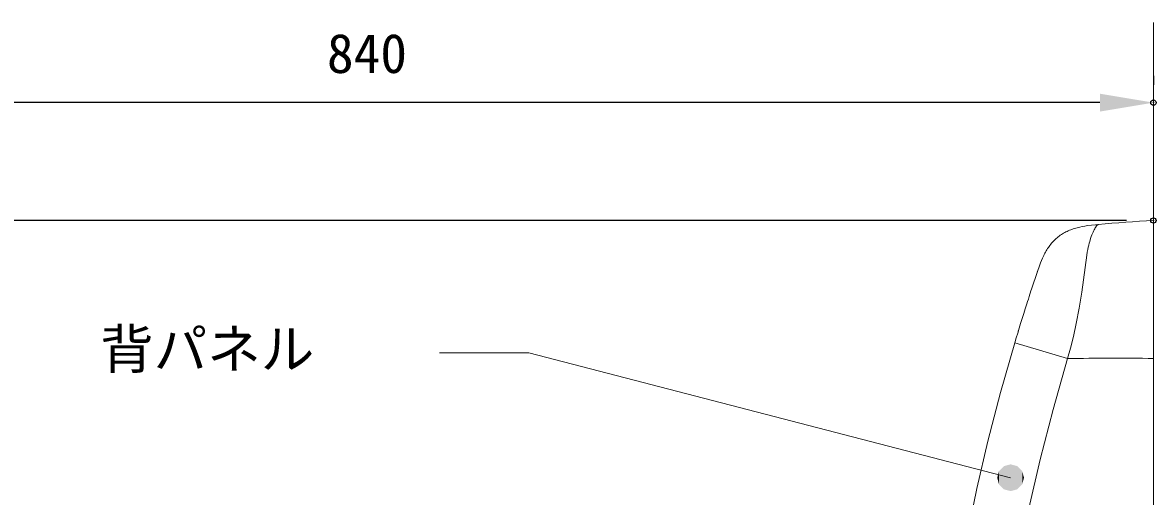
# Model space of a CAD drawing. Units: millimetres, scale not verified. Extents: x -203 to 203, y -143 to 143.
# Drawn here: x 45.6 to 109, y 8 to 34.5 of the extents above; entities that cross this region are included whole.
import ezdxf
from ezdxf.enums import TextEntityAlignment as Align

# ---------------------------------------------------------------- set-up
doc = ezdxf.new("R2010")
doc.units = ezdxf.units.MM
doc.header["$LTSCALE"] = 0.5
doc.header["$PDMODE"] = 32
doc.header["$PDSIZE"] = 0.3
for name, color, linetype, lineweight in [('0-1_DIMENSION_LINES$02_DIMENSI', 7, 'Continuous', 25), ('0-3_DIMENSION_LINES$04_SUB_LIN', 4, 'Continuous', 18), ('0-4_DIMENSION_LINES$03_LINES', 7, 'Continuous', 18)]:
    doc.layers.add(name, color=color, linetype=linetype, lineweight=lineweight)
doc.layers.add('0-2_DEFPOINTS', color=7, linetype='Continuous')
doc.styles.add('ＭＳ ゴシック', font='')
doc.styles.get('ＭＳ ゴシック').set_extended_font_data('MS Gothic')

# ---------------------------------------------------------------- blocks, each defined once
blk = doc.blocks.new('D16')
at = {"layer": '0-1_DIMENSION_LINES$02_DIMENSI'}
blk.add_line((3935, 2126.8), (3742, 2126.8), dxfattribs=at)
at = {"layer": '0-2_DEFPOINTS'}
blk.add_point((3938, 2126.8), dxfattribs=at)
blk = doc.blocks.new('D17')
at = {"layer": '0-1_DIMENSION_LINES$02_DIMENSI'}
for p, q in [((3938, 2143), (3938, 2142)), ((3932, 2140), (3775.914, 2140))]:
    blk.add_line(p, q, dxfattribs=at)
blk.add_solid([(3932, 2139), (3932, 2141), (3938, 2140)], dxfattribs=at)
at = {"layer": '0-2_DEFPOINTS'}
blk.add_point((3938, 2140), dxfattribs=at)
at = {"layer": '0-1_DIMENSION_LINES$02_DIMENSI', "style": 'ＭＳ ゴシック'}
blk.add_text('840', height=4.399, dxfattribs=at).set_placement((3845.386, 2142), align=Align.BOTTOM_LEFT)
blk = doc.blocks.new('U55')
at = {"layer": '0-1_DIMENSION_LINES$02_DIMENSI', "color": 1}
for points in [[(3920.701, 2097.25), (3920.5, 2098), (3920.701, 2098.75)], [(3921.25, 2096.701), (3920.701, 2098.75), (3921.25, 2099.299)], [(3920.701, 2097.25), (3920.701, 2098.75), (3921.25, 2096.701)], [(3922, 2096.5), (3921.25, 2099.299), (3922, 2099.5)], [(3921.25, 2096.701), (3921.25, 2099.299), (3922, 2096.5)], [(3922, 2096.5), (3922, 2099.5), (3922.75, 2096.701)], [(3922.75, 2096.701), (3922, 2099.5), (3922.75, 2099.299)], [(3922.75, 2096.701), (3922.75, 2099.299), (3923.299, 2097.25)], [(3923.299, 2097.25), (3922.75, 2099.299), (3923.299, 2098.75)], [(3923.299, 2097.25), (3923.299, 2098.75), (3923.5, 2098)]]:
    blk.add_solid(points, dxfattribs=at)

msp = doc.modelspace()

# ---------------------------------------------------------------- linework, layer by layer
at = {"layer": '0-1_DIMENSION_LINES$02_DIMENSI', "color": 1, "lineweight": 18}
for p, q in [((74, 16), (69, 16)), ((101, 9), (74, 16))]:
    msp.add_line(p, q, dxfattribs=at)
at = {"layer": '0-3_DIMENSION_LINES$04_SUB_LIN'}
for p, q in [((105.6812, 22.877), (105.6458, 22.8039)), ((105.7144, 22.9404), (105.6812, 22.877)), ((105.7419, 22.989), (105.7144, 22.9404)), ((105.755, 23.0108), (105.7419, 22.989)), ((105.7676, 23.0309), (105.755, 23.0108)), ((105.8833, 23.1682), (105.7557, 23.164)), ((105.7786, 23.0478), (105.7676, 23.0309)), ((105.7892, 23.0635), (105.7786, 23.0478)), ((105.7994, 23.0779), (105.7892, 23.0635)), ((105.8092, 23.0912), (105.7994, 23.0779)), ((105.8219, 23.1075), (105.8092, 23.0912)), ((105.8338, 23.1217), (105.8219, 23.1075)), ((105.8394, 23.1281), (105.8338, 23.1217)), ((105.8447, 23.1339), (105.8394, 23.1281)), ((105.8498, 23.1393), (105.8447, 23.1339)), ((105.8546, 23.1441), (105.8498, 23.1393)), ((105.8587, 23.148), (105.8546, 23.1441)), ((105.8626, 23.1516), (105.8587, 23.148)), ((105.8663, 23.1548), (105.8626, 23.1516)), ((105.8699, 23.1578), (105.8663, 23.1548)), ((105.8767, 23.1632), (105.8699, 23.1578)), ((105.8833, 23.1682), (105.8767, 23.1632)), ((105.9027, 23.1777), (105.8833, 23.1682)), ((105.4359, 22.2317), (105.4076, 22.1292)), ((105.4828, 22.3845), (105.4359, 22.2317)), ((105.5233, 22.5032), (105.4828, 22.3845)), ((105.559, 22.5989), (105.5233, 22.5032)), ((105.5909, 22.6785), (105.559, 22.5989)), ((105.6196, 22.7459), (105.5909, 22.6785)), ((105.6458, 22.8039), (105.6196, 22.7459)), ((105.2991, 21.6281), (105.272, 21.4642)), ((105.3279, 21.7828), (105.2991, 21.6281)), ((105.3534, 21.9048), (105.3279, 21.7828)), ((105.38, 22.0202), (105.3534, 21.9048)), ((105.4076, 22.1292), (105.38, 22.0202)), ((105.272, 21.4642), (104.9922, 19.3803)), ((104.9922, 19.3803), (104.844, 18.4935)), ((104.844, 18.4935), (104.6789, 17.6411)), ((104.6789, 17.6411), (104.5156, 16.8999)), ((101.2316, 16.5498), (104.1897, 15.6668)), ((104.5156, 16.8999), (104.3527, 16.2461)), ((104.3527, 16.2461), (104.1897, 15.6668)), ((104.1897, 15.667), (103.3771, 12.8121)), ((103.3771, 12.8121), (102.6586, 10.0204)), ((102.6586, 10.0204), (102.0271, 7.2833))]:
    msp.add_line(p, q, dxfattribs=at)
msp.add_arc((106.8786, -106.6854), 122.3818, 89.00676, 91.25894, dxfattribs=at)
at = {"layer": '0-4_DIMENSION_LINES$03_LINES'}
for p, q in [((109, -104), (109, 34.4797)), ((104.1631, 22.7913), (104.2311, 22.8224)), ((104.2311, 22.8224), (104.2998, 22.8518)), ((104.2998, 22.8518), (104.3693, 22.8795)), ((104.3693, 22.8795), (104.4394, 22.9056)), ((104.4394, 22.9056), (104.5101, 22.9301)), ((104.5101, 22.9301), (104.5812, 22.9531)), ((104.5812, 22.9531), (104.6529, 22.9747)), ((104.6529, 22.9747), (104.7249, 22.9949)), ((104.7249, 22.9949), (104.7976, 23.0139)), ((104.7976, 23.0139), (104.8707, 23.0316)), ((104.8707, 23.0316), (105.0176, 23.0633)), ((105.0176, 23.0633), (105.1654, 23.0903)), ((105.1654, 23.0903), (105.3139, 23.1129)), ((105.3139, 23.1129), (105.5347, 23.1395)), ((105.5347, 23.1395), (105.756, 23.1615)), ((109, 23.4), (109, 15.678)), ((103.2978, 22.1269), (103.3459, 22.1823)), ((103.3459, 22.1823), (103.3955, 22.2364)), ((103.3955, 22.2364), (103.4465, 22.2891)), ((103.4465, 22.2891), (103.4991, 22.3403)), ((103.4991, 22.3403), (103.553, 22.39)), ((103.553, 22.39), (103.6085, 22.4381)), ((103.6085, 22.4381), (103.6653, 22.4844)), ((103.6653, 22.4844), (103.7234, 22.5289)), ((103.7234, 22.5289), (103.7829, 22.5717)), ((103.7829, 22.5717), (103.8436, 22.6127)), ((103.8436, 22.6127), (103.9054, 22.6519)), ((103.9054, 22.6519), (103.9684, 22.6894)), ((103.9684, 22.6894), (104.0324, 22.7251)), ((104.0324, 22.7251), (104.0973, 22.759)), ((104.0973, 22.759), (104.1631, 22.7913)), ((102.8872, 21.5029), (102.9225, 21.5693)), ((102.9225, 21.5693), (102.9589, 21.6349)), ((102.9589, 21.6349), (102.9965, 21.6998)), ((102.9965, 21.6998), (103.0354, 21.7639)), ((103.0354, 21.7639), (103.0757, 21.8271)), ((103.0757, 21.8271), (103.1173, 21.8895)), ((103.1173, 21.8895), (103.1604, 21.9508)), ((103.1604, 21.9508), (103.205, 22.0111)), ((103.205, 22.0111), (103.2512, 22.0703)), ((103.2512, 22.0703), (103.2978, 22.1269)), ((102.5954, 20.8152), (102.6719, 21.0232)), ((102.6719, 21.0232), (102.7281, 21.1625)), ((102.7281, 21.1625), (102.7884, 21.3002)), ((102.7884, 21.3002), (102.8532, 21.4359)), ((102.8532, 21.4359), (102.8872, 21.5029)), ((102.5209, 20.6064), (102.1543, 19.502)), ((102.4921, 20.5207), (102.4902, 20.5151)), ((102.4907, 20.5166), (102.4921, 20.5207)), ((102.4921, 20.5207), (102.4921, 20.5207)), ((102.4921, 20.5207), (102.4921, 20.5207)), ((102.4921, 20.5207), (102.4921, 20.5207)), ((102.5232, 20.6056), (102.5954, 20.8152)), ((102.0783, 19.2686), (102.1591, 19.5166)), ((101.4299, 17.207), (101.4476, 17.2648)), ((100.4389, 13.772), (101.2317, 16.55)), ((109, 6.7931), (109, 15.678)), ((99.7331, 11.0519), (100.4389, 13.772)), ((99.11, 8.3919), (99.7331, 11.0519)), ((98.5654, 5.7943), (99.11, 8.3919))]:
    msp.add_line(p, q, dxfattribs=at)
for centre, radius, start, end in [((113.088, -55.2466), 78.7528, 92.97554, 95.23489), ((94.8715, 21.2936), 7.4861, 339.96291, 344.36002), ((216.4997, -17.8595), 120.2943, 162.29037, 163.3788)]:
    msp.add_arc(centre, radius, start, end, dxfattribs=at)

# ---------------------------------------------------------------- block references
at = {"layer": '0-1_DIMENSION_LINES$02_DIMENSI', "xscale": 0.5, "yscale": 0.5}
for name in ['D17', 'D16', 'U55']:
    msp.add_blockref(name, (-1860, -1040), dxfattribs=at)

# ---------------------------------------------------------------- texts
at = {"layer": '0-1_DIMENSION_LINES$02_DIMENSI', "style": 'ＭＳ ゴシック'}
msp.add_text('背パネル', height=2.199, dxfattribs=at).set_placement((49.9888, 14.4517), align=Align.BOTTOM_LEFT)

doc.saveas('drawing.dxf')
